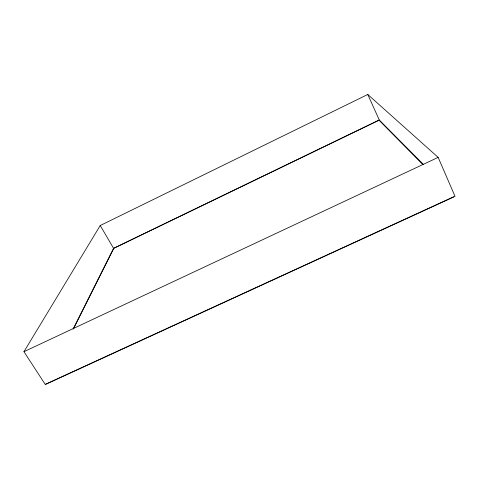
<?xml version="1.0" encoding="UTF-8"?>
<svg xmlns="http://www.w3.org/2000/svg" width="479" height="479" viewBox="0 0 479 479"><rect width="100%" height="100%" fill="white"/><g stroke="black" fill="none" stroke-linecap="round" stroke-linejoin="round"><path stroke-width="0.72" d="M73.616 328.576L113.798 248.32L379.015 120.199L423.005 164.68M73.077 329.115L113.577 248.344L379.266 119.995L423.472 164.542M23.95 351.688L100.231 225.519L367.776 94.477L438.153 157.381L455.05 196.366L45.301 384.523L23.95 351.688L438.153 157.381M45.828 384.092L453.745 196.761M100.231 225.519L113.577 248.344M367.776 94.477L379.266 119.995"/></g></svg>
